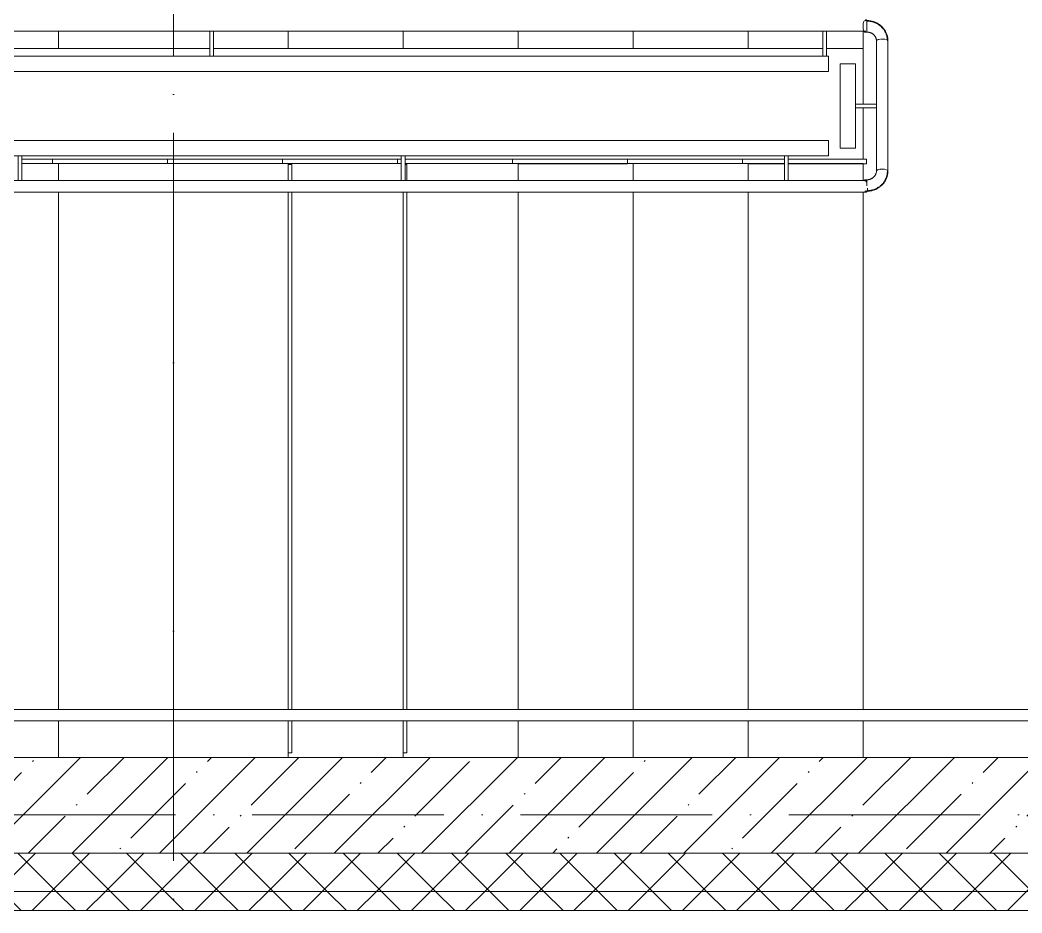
# Model space of a CAD drawing. Header units: millimetres. Extents: x -213536 to 1564669, y -45299 to 942238.
# Drawn here: x 518292 to 520907, y 424979 to 427310 of the extents above; entities that cross this region are included whole.
import ezdxf

# ---------------------------------------------------------------- set-up
doc = ezdxf.new("R2010")
doc.units = ezdxf.units.MM
doc.linetypes.add('50_200_ШТРИХ_1Т_ш5_п1_п1_', pattern=[700, 500, -100, 0, -100])
for name, color, linetype, lineweight in [('0-1', 7, 'Continuous', 5), ('0-2', 7, 'Continuous', 9), ('3) ЖБ 4м', 3, 'Continuous', 30), ('Контуры', 7, 'Continuous', 9), ('Линии подступенков', 7, 'Continuous', 9), ('Линии свеса', 7, 'Continuous', 9), ('Общие ребра', 7, 'Continuous', 9), ('Ограждение', 7, 'Continuous', 9), ('Оси-2', 7, '50_200_ШТРИХ_1Т_ш5_п1_п1_', 9), ('Стены', 7, 'Continuous', 9), ('Стены-1', 7, 'Continuous', 13), ('Штриховка разреза-1', 7, 'Continuous', 9)]:
    doc.layers.add(name, color=color, linetype=linetype, lineweight=lineweight)
doc.layers.get('0-2').off()
pattern_1 = [(45, (0, 0), (-70.71068, 70.71068), []), (135, (0, 0), (-70.71068, -70.71068), [])]

# ---------------------------------------------------------------- blocks, each defined once
blk = doc.blocks.new('Ось 3 этаж')
at = {"layer": 'Оси-2'}
for p, q in [((518692.1, 423014.8), (518692.1, 477896.8)), ((536900.4, 425235.4), (428373.3, 425235.4))]:
    blk.add_line(p, q, dxfattribs=at)
blk = doc.blocks.new('О_Элемент ограждения_Обод_Труба_ГОСТ 8645-68 - О_Элемент ограждения_Обод_Труба_ГОСТ 8645-68-30985916-АИ2_03_План отделки стен 3-го этажа _Часть 2_')
at = {"layer": 'Ограждение'}
for p, q in [((-3720, 20), (0, 20)), ((-3720, -20), (-3720, 20)), ((0, 20), (0, -20)), ((0, -20), (-3720, -20))]:
    blk.add_line(p, q, dxfattribs=at)
blk = doc.blocks.new('О_Элемент поручня_Маршевый_Труба_ГОСТ 8732-78 - О_Элемент поручня_Маршевый_Труба_ГОСТ 8732-78-V101-АИ2_03_План отделки стен 3-го этажа _Часть 2_')
at = {"layer": 'Ограждение'}
blk.add_line((-31.9, 0), (-3926, 0), dxfattribs=at)
at = {"layer": 'Ограждение', "flags": 128}
for points in [[(-3923.9, -27.3), (-3924.7, -29), (-3925.5, -29.9), (-3926.4, -29.9), (-3927.2, -29), (-3928, -27.3)], [(-3927.1, -27.6), (-3926.3, -28.4), (-3925.6, -28.4), (-3924.8, -27.6)]]:
    blk.add_lwpolyline(points, dxfattribs=at)
blk = doc.blocks.new('О_Кронштейн_Форма Г_Круг_ГОСТ 2590-2006 - О_Кронштейн_Форма Г_Круг_ГОСТ 2590-2006-31422595-АИ2_03_План отделки стен 3-го этажа _Часть 2_')
at = {"layer": 'Ограждение'}
for p, q in [((5894.2, 1665), (5894.2, 1720)), ((5904.2, 1720), (5904.2, 1665))]:
    blk.add_line(p, q, dxfattribs=at)
at = {"layer": 'Ограждение', "flags": 128}
for points in [[(5894.2, 1655), (5894.2, 1655.9), (5894.2, 1656.9), (5894.2, 1657.8), (5894.2, 1658.8), (5894.2, 1659.8), (5894.2, 1660.8), (5894.2, 1661.7), (5894.2, 1662.7), (5894.2, 1663.7), (5894.2, 1664.7), (5894.2, 1665)], [(5904.2, 1665), (5904.2, 1664), (5904.2, 1663), (5904.2, 1662), (5904.2, 1661), (5904.2, 1660), (5904.2, 1659.1), (5904.2, 1658.1), (5904.2, 1657.1), (5904.2, 1656.2), (5904.2, 1655.3)]]:
    blk.add_lwpolyline(points, dxfattribs=at)
blk = doc.blocks.new('О_Элемент поручня_Маршевый_Труба_ГОСТ 8732-78 - О_Элемент поручня_Маршевый_Труба_ГОСТ 8732-78-V102-АИ2_03_План отделки стен 3-го этажа _Часть 2_')
at = {"layer": 'Ограждение'}
for p, q in [((-9.9, 0), (-3926, 0)), ((-3926, -30), (-9.9, -30))]:
    blk.add_line(p, q, dxfattribs=at)
at = {"layer": 'Ограждение', "flags": 128}
for points in [[(-8.3, -1.5), (-9.1, -0.4), (-9.9, 0)], [(-9.9, -30), (-9.1, -29.6), (-8.3, -28.5), (-7.7, -26.7), (-7.1, -24.4), (-6.7, -21.5), (-6.5, -19.5)]]:
    blk.add_lwpolyline(points, dxfattribs=at)
blk = doc.blocks.new('О_Элемент поручня_Пристенный_Труба_ГОСТ 8732-78 - О_Элемент поручня_Пристенный_Труба_ГОСТ 8732-78-31382400-АИ2_03_План отделки стен 3-го этажа _Часть 2_')
at = {"layer": 'Ограждение'}
for p, q in [((300, 30), (-4500, 30)), ((-4500, 0), (300, 0))]:
    blk.add_line(p, q, dxfattribs=at)
blk = doc.blocks.new('О_Элемент ограждения_Обод_Труба_ГОСТ 8645-68 - О_Элемент ограждения_Обод_Труба_ГОСТ 8645-68-V270-АИ2_03_План отделки стен 3-го этажа _Часть 2_')
at = {"layer": 'Ограждение'}
for p, q in [((-220, 20), (0, 20)), ((-220, -20), (-220, 20)), ((0, 20), (0, -20)), ((0, -20), (-220, -20))]:
    blk.add_line(p, q, dxfattribs=at)
blk = doc.blocks.new('О_Элемент поручня_Торцевой_Труба_ГОСТ 8732-78 - О_Элемент поручня_Торцевой_Труба_ГОСТ 8732-78-31466544-АИ2_03_План отделки стен 3-го этажа _Часть 2_')
at = {"layer": 'Ограждение'}
for p, q in [((-4.8, 30), (-344.3, 30)), ((-344.3, 0), (-4.8, 0))]:
    blk.add_line(p, q, dxfattribs=at)
for centre, start_param, end_param in [((-344.3, 15), 6.021386, 6.283185), ((-4.8, 15), 5.759587, 6.283185), ((-4.8, 15), 5.567113, 5.713362), ((-344.3, 15), 3.141593, 4.712389), ((-344.3, 15), 5.235988, 5.497787), ((-4.8, 15), 3.141593, 3.403392), ((-4.8, 15), 5.446753, 5.497787), ((-4.8, 15), 4.712391, 4.949708), ((-4.8, 15), 4.462687, 4.712389)]:
    blk.add_ellipse(centre, major_axis=(0, 15), ratio=0.317305, start_param=start_param, end_param=end_param, dxfattribs=at)
blk = doc.blocks.new('О_Элемент поручня_Загиб_Труба_ГОСТ 8732-78 - О_Элемент поручня_Загиб_Труба_ГОСТ 8732-78-31466549-АИ2_03_План отделки стен 3-го этажа _Часть 2_')
at = {"layer": 'Ограждение'}
for p, q in [((89810, 2072.7), (89810, 2072.2)), ((89810, 2042.7), (89810, 2072.7)), ((89810, 2043.2), (89810, 2042.7))]:
    blk.add_line(p, q, dxfattribs=at)
at = {"layer": 'Ограждение', "flags": 128}
for points in [[(89865, 2019.8), (89865, 2021.9), (89864.8, 2024.1), (89864.6, 2026.2), (89864.3, 2028.3), (89863.9, 2030.4), (89863.4, 2032.5), (89862.8, 2034.6), (89862.1, 2036.6), (89861.4, 2038.7), (89860.5, 2040.6), (89859.6, 2042.6), (89858.6, 2044.5), (89857.6, 2046.4), (89856.4, 2048.2), (89855.2, 2050), (89853.9, 2051.7), (89852.5, 2053.3), (89851.1, 2055), (89849.6, 2056.5), (89848, 2058), (89846.4, 2059.4), (89844.7, 2060.8), (89843, 2062.1), (89841.2, 2063.3), (89839.4, 2064.5), (89837.5, 2065.6), (89835.6, 2066.6), (89833.7, 2067.5), (89831.7, 2068.4), (89829.7, 2069.2), (89827.6, 2069.9), (89825.6, 2070.5), (89823.5, 2071.1), (89821.4, 2071.6), (89819.2, 2071.9), (89817.1, 2072.3), (89814.9, 2072.5), (89812.8, 2072.6), (89810.6, 2072.7), (89810, 2072.7)], [(89863.5, 2019.8), (89863.5, 2021.8), (89863.3, 2023.9), (89863.1, 2026), (89862.8, 2028.1), (89862.4, 2030.1), (89861.9, 2032.1), (89861.4, 2034.2), (89860.7, 2036.1), (89860, 2038.1), (89859.2, 2040), (89858.3, 2041.9), (89857.3, 2043.8), (89856.3, 2045.6), (89855.2, 2047.4), (89854, 2049.1), (89852.7, 2050.7), (89851.4, 2052.4), (89850, 2053.9), (89848.5, 2055.4), (89847, 2056.9), (89845.4, 2058.3), (89843.8, 2059.6), (89842.1, 2060.9), (89840.4, 2062.1), (89838.6, 2063.2), (89836.8, 2064.3), (89835, 2065.3), (89833.1, 2066.2), (89831.1, 2067), (89829.2, 2067.8), (89827.2, 2068.5), (89825.2, 2069.1), (89823.1, 2069.6), (89821.1, 2070.1), (89819, 2070.5), (89816.9, 2070.8), (89814.8, 2071), (89812.7, 2071.1), (89810.6, 2071.2), (89810, 2071.2)], [(89810, 2042.7), (89811, 2042.7), (89812.1, 2042.6), (89813.1, 2042.5), (89814.1, 2042.4), (89815.1, 2042.2), (89816.1, 2042), (89817.1, 2041.7), (89818.1, 2041.5), (89819, 2041.1), (89820, 2040.8), (89820.9, 2040.4), (89821.8, 2040), (89822.7, 2039.5), (89823.6, 2039), (89824.4, 2038.5), (89825.2, 2037.9), (89826, 2037.4), (89826.8, 2036.7), (89827.5, 2036.1), (89828.2, 2035.5), (89828.9, 2034.8), (89829.5, 2034.1), (89830.1, 2033.3), (89830.7, 2032.6), (89831.2, 2031.8), (89831.7, 2031.1), (89832.2, 2030.3), (89832.6, 2029.5), (89833, 2028.6), (89833.4, 2027.8), (89833.7, 2027), (89834, 2026.1), (89834.3, 2025.3), (89834.5, 2024.4), (89834.7, 2023.5), (89834.8, 2022.6), (89834.9, 2021.8), (89835, 2020.9), (89835, 2020), (89835, 2019.8)]]:
    blk.add_lwpolyline(points, dxfattribs=at)
at = {"layer": 'Ограждение'}
for start_param, end_param in [(2.991058, 3.141593), (1.902818, 2.517638), (1.570798, 1.807508), (1.071633, 1.570798), (0.322886, 0.957006), (0, 0.161443)]:
    blk.add_ellipse((89850, 2019.8), major_axis=(15, 0), ratio=0.317305, start_param=start_param, end_param=end_param, dxfattribs=at)
blk = doc.blocks.new('О_Элемент поручня_Загиб_Труба_ГОСТ 8732-78 - О_Элемент поручня_Загиб_Труба_ГОСТ 8732-78-31137301-АИ2_03_План отделки стен 3-го этажа _Часть 2_')
at = {"layer": 'Ограждение'}
for p, q in [((89810, 1657.3), (89810, 1657.3)), ((89810, 1641.6), (89810, 1657))]:
    blk.add_line(p, q, dxfattribs=at)
at = {"layer": 'Ограждение', "flags": 128}
for points in [[(89810, 1627.3), (89812.2, 1627.3), (89814.3, 1627.5), (89816.5, 1627.7), (89818.6, 1628), (89820.8, 1628.3), (89822.9, 1628.8), (89825, 1629.3), (89827.1, 1629.9), (89829.1, 1630.6), (89831.2, 1631.4), (89833.2, 1632.2), (89835.1, 1633.1), (89837, 1634.1), (89838.9, 1635.2), (89840.7, 1636.3), (89842.5, 1637.6), (89844.3, 1638.8), (89846, 1640.2), (89847.6, 1641.6), (89849.2, 1643.1), (89850.7, 1644.6), (89852.1, 1646.2), (89853.5, 1647.9), (89854.8, 1649.6), (89856.1, 1651.3), (89857.3, 1653.1), (89858.3, 1655), (89859.4, 1656.9), (89860.3, 1658.8), (89861.2, 1660.8), (89861.9, 1662.8), (89862.6, 1664.9), (89863.2, 1666.9), (89863.7, 1669), (89864.2, 1671.1), (89864.5, 1673.2), (89864.8, 1675.4), (89864.9, 1677.5), (89865, 1679.7), (89865, 1680.2)], [(89835, 1680.2), (89835, 1679.4), (89834.9, 1678.5), (89834.8, 1677.6), (89834.7, 1676.7), (89834.5, 1675.8), (89834.3, 1675), (89834.1, 1674.1), (89833.8, 1673.3), (89833.5, 1672.4), (89833.1, 1671.6), (89832.8, 1670.8), (89832.3, 1669.9), (89831.9, 1669.1), (89831.4, 1668.4), (89830.8, 1667.6), (89830.3, 1666.9), (89829.7, 1666.1), (89829.1, 1665.4), (89828.4, 1664.7), (89827.7, 1664.1), (89827, 1663.4), (89826.2, 1662.8), (89825.5, 1662.2), (89824.6, 1661.7), (89823.8, 1661.1), (89823, 1660.6), (89822.1, 1660.2), (89821.2, 1659.7), (89820.2, 1659.3), (89819.3, 1659), (89818.3, 1658.6), (89817.4, 1658.3), (89816.4, 1658.1), (89815.4, 1657.8), (89814.4, 1657.7), (89813.4, 1657.5), (89812.3, 1657.4), (89811.3, 1657.3), (89810.3, 1657.3), (89810, 1657.3)], [(89810, 1628.8), (89812.1, 1628.8), (89814.2, 1629), (89816.3, 1629.2), (89818.4, 1629.4), (89820.5, 1629.8), (89822.6, 1630.2), (89824.6, 1630.8), (89826.6, 1631.4), (89828.6, 1632), (89830.6, 1632.8), (89832.5, 1633.6), (89834.4, 1634.5), (89836.3, 1635.5), (89838.1, 1636.5), (89839.9, 1637.6), (89841.7, 1638.8), (89843.4, 1640), (89845, 1641.3), (89846.6, 1642.7), (89848.1, 1644.2), (89849.6, 1645.6), (89851, 1647.2), (89852.4, 1648.8), (89853.6, 1650.5), (89854.8, 1652.2), (89856, 1653.9), (89857, 1655.7), (89858, 1657.6), (89858.9, 1659.5), (89859.8, 1661.4), (89860.5, 1663.3), (89861.2, 1665.3), (89861.8, 1667.3), (89862.3, 1669.3), (89862.7, 1671.4), (89863, 1673.4), (89863.3, 1675.5), (89863.4, 1677.6), (89863.5, 1679.7), (89863.5, 1680.2)]]:
    blk.add_lwpolyline(points, dxfattribs=at)
at = {"layer": 'Ограждение'}
for start_param, end_param in [(2.692794, 2.917193), (2.468394, 2.62707), (2.243995, 2.30525), (1.833599, 2.019595), (1.570796, 1.795196), (0, 1.570796)]:
    blk.add_ellipse((89850, 1680.2), major_axis=(15, 0), ratio=0.317305, start_param=start_param, end_param=end_param, dxfattribs=at)
blk = doc.blocks.new('О_Элемент поручня_Площадочный_Одноуровневый_ГОСТ 8732-78 - О_Элемент поручня_Площадочный_Одноуровневый_ГОСТ 8732-78 2-31228188-АИ2_03_План отделки стен 3-го этажа _Часть 2_')
at = {"layer": 'Ограждение'}
for p, q in [((4.9, 40), (0, 40)), ((0, 21.1), (0, 22.6)), ((0, 17.5), (0, 18.8)), ((0, 14.4), (0, 16.7)), ((0, 12), (0, 13.7)), ((0, 10), (4.9, 10))]:
    blk.add_line(p, q, dxfattribs=at)
at = {"layer": 'Ограждение', "flags": 128}
for points in [[(4.9, 10), (3.8, 10.4), (2.8, 11.5), (1.9, 13.3), (1.1, 15.6), (0.5, 18.5), (0.1, 21.7), (0, 24.1)], [(1.8, 15.5), (2.4, 13.9), (3.4, 12.4), (4.4, 11.6), (5.5, 11.6), (6.5, 12.4)], [(7.1, 11.5), (6.1, 10.4), (4.9, 10)]]:
    blk.add_lwpolyline(points, dxfattribs=at)
blk = doc.blocks.new('О_Элемент поручня_Площадочный_Одноуровневый_ГОСТ 8732-78 - О_Элемент поручня_Площадочный_Одноуровневый_ГОСТ 8732-78 2-31466550-АИ2_03_План отделки стен 3-го этажа _Часть 2_')
at = {"layer": 'Ограждение'}
for p, q in [((9.9, 40), (4.9, 40)), ((6.7, 39), (5.5, 39.9)), ((9.9, 39.5), (9.9, 25)), ((4.9, 10), (6.1, 10.4)), ((4.9, 10), (9.9, 10)), ((9.9, 25), (9.9, 10.5))]:
    blk.add_line(p, q, dxfattribs=at)
at = {"layer": 'Ограждение', "flags": 128}
for points in [[(3.2, 39), (2.1, 37.3), (1.2, 34.9), (0.6, 32), (0.1, 28.6), (0, 25)], [(0, 25), (0.1, 21.7), (0.5, 18.5), (1.1, 15.6), (1.9, 13.3), (2.8, 11.5), (3.8, 10.4), (4.9, 10)]]:
    blk.add_lwpolyline(points, dxfattribs=at)
blk = doc.blocks.new('О_Кронштейн_Форма Г_Круг_ГОСТ 2590-2006 - О_Кронштейн_Форма Г_Круг_ГОСТ 2590-2006-31228197-АИ2_03_План отделки стен 3-го этажа _Часть 2_')
at = {"layer": 'Ограждение'}
for p, q in [((89825, 1855), (89780, 1855)), ((89780, 1845), (89825, 1845))]:
    blk.add_line(p, q, dxfattribs=at)
at = {"layer": 'Ограждение', "flags": 128}
for points in [[(89825, 1855), (89826, 1855), (89827, 1855), (89828, 1855), (89829, 1855), (89830, 1855), (89830.9, 1855), (89831.9, 1855), (89832.9, 1855), (89833.8, 1855), (89834.7, 1855)], [(89835, 1845), (89834.1, 1845), (89833.1, 1845), (89832.2, 1845), (89831.2, 1845), (89830.2, 1845), (89829.2, 1845), (89828.3, 1845), (89827.3, 1845), (89826.3, 1845), (89825.3, 1845), (89825, 1845)]]:
    blk.add_lwpolyline(points, dxfattribs=at)
blk = doc.blocks.new('0125-Р-ОО-Ш2-АР-о_23_10_2024_rvt-1-АИ2_03_План отделки стен 3-го этажа _Часть 2_')
at = {"layer": 'Штриховка разреза-1'}
h = blk.add_hatch(dxfattribs=at)
h.set_pattern_fill('FP_2', color=256, style=0, pattern_type=2)
h.set_pattern_definition([(45, (0, 0), (-114.04925, 114.04925), []), (45, (114.05, 0), (-114.04925, 114.04925), [201.612, -40.322, 3.353, -36.97])])
h.paths.add_polyline_path([(91350, -100), (91350, 150), (84750, 150), (84750, -100), (91005, -100)], flags=0)
h = blk.add_hatch(dxfattribs=at)
h.set_pattern_fill('FP_81', color=256, style=0, pattern_type=2)
h.set_pattern_definition(pattern_1)
h.paths.add_polyline_path([(102188.9, -200), (103600, -200), (103600, -100), (94575, -100), (94575, -106), (94500, -106), (94500, -200), (98460.9, -200)], flags=0)
h.paths.add_polyline_path([(91850, -200), (92700, -200), (92700, -106), (92625, -106), (92625, -100), (84750, -100), (84750, -200), (91350, -200)], flags=0)
h.paths.add_polyline_path([(83549.1, -200), (83750, -200), (83750, -100), (82625, -100), (82625, -106), (82550, -106), (82550, -200), (82617.1, -200)], flags=0)
h.paths.add_polyline_path([(80675, -200), (80750, -200), (80750, -106), (80675, -106), (80675, -100), (79625, -100), (79625, -106), (79550, -106), (79550, -200), (79821.1, -200)], flags=0)
h.paths.add_polyline_path([(77750, -200), (77750, -100), (76625, -100), (76625, -106), (76550, -106), (76550, -200), (77250, -200)], flags=0)
h.paths.add_polyline_path([(73425, -200), (74750, -200), (74750, -100), (73425, -100), (73425, -106), (73350, -106), (73350, -200), (73356, -200)], flags=0)
h.paths.add_polyline_path([(70350, -200), (71550, -200), (71550, -106), (71475, -106), (71475, -100), (70425, -100), (70425, -106), (70350, -106)], flags=0)
h.paths.add_polyline_path([(67356, -200), (68550, -200), (68550, -100), (67425, -100), (67425, -106), (67350, -106), (67350, -200)], flags=0)
h.paths.add_polyline_path([(64909.2, -200), (65550, -200), (65550, -106), (65475, -106), (65475, -100), (64425, -100), (64425, -106), (64350, -106), (64350, -200)], flags=0)
h.paths.add_polyline_path([(62200, -200), (62550, -200), (62550, -106), (62475, -106), (62475, -100), (61425, -100), (61425, -106), (61350, -106), (61350, -200), (62113.2, -200)], flags=0)
h.paths.add_polyline_path([(59550, -200), (59550, -106), (59475, -106), (59475, -100), (58425, -100), (58425, -106), (58350, -106), (58350, -200), (59317.3, -200)], flags=0)
h.paths.add_polyline_path([(56521.3, -200), (56550, -200), (56550, -106), (56475, -106), (56475, -100), (55425, -100), (55425, -106), (55350, -106), (55350, -200), (55589.3, -200)], flags=0)
h.paths.add_polyline_path([(52350, -200), (53550, -200), (53550, -106), (53475, -106), (53475, -100), (52425, -100), (52425, -106), (52350, -106)], flags=0)
h.paths.add_polyline_path([(47475, -200), (47550, -200), (47550, -106), (47475, -106), (47475, -100), (46425, -100), (46425, -106), (46350, -106), (46350, -200), (47201.4, -200)], flags=0)
h.paths.add_polyline_path([(44405.4, -200), (44550, -200), (44550, -106), (44475, -106), (44475, -100), (43425, -100), (43425, -106), (43350, -106), (43350, -200), (43473.4, -200)], flags=0)
h.paths.add_polyline_path([(41550, -200), (41550, -106), (41475, -105.4), (41475, -100), (40150, -100), (40150, -200), (41544, -200)], flags=0)
h.paths.add_polyline_path([(38350, -200), (38350, -106), (38275, -106), (38275, -100), (37150, -100), (37150, -200), (37881.4, -200)], flags=0)
h.paths.add_polyline_path([(34153.5, -200), (35350, -200), (35350, -106), (35275, -106), (35275, -100), (34225, -100), (34225, -106), (34150, -106), (34150, -200)], flags=0)
h.paths.add_polyline_path([(32275, -200), (32350, -200), (32350, -106), (32275, -106), (32275, -100), (31150, -100), (31150, -200), (31650, -200)], flags=0)
h.paths.add_polyline_path([(28650, -200), (29350, -200), (29350, -106), (29275, -106), (29275, -100), (28150, -100), (28150, -200), (28561.5, -200)], flags=0)
h.paths.add_polyline_path([(25299.5, -200), (26350, -200), (26350, -106), (26275, -106), (26275, -100), (25225, -100), (25225, -106), (25150, -106), (25150, -200), (25225, -200)], flags=0)
h.paths.add_polyline_path([(17350, -200), (17350, -106), (17275, -106), (17275, -100), (16225, -100), (16225, -106), (16150, -106), (16150, -200), (17250, -200)], flags=0)
h.paths.add_polyline_path([(15150, -200), (15150, -106), (15075, -106), (15075, -100), (9825, -100), (9825, -106), (9750, -106), (9750, -200), (14581.6, -200)], flags=0)
h.paths.add_polyline_path([(8057.7, -200), (8750, -200), (8750, -106), (8675, -106), (8675, -100), (-100, -100), (-100, -200), (7125.7, -200)], flags=0)
h = blk.add_hatch(dxfattribs=at)
h.set_pattern_fill('FP_81', color=256, style=0, pattern_type=2)
h.set_pattern_definition(pattern_1)
h.paths.add_polyline_path([(103120.9, -250), (103700, -250), (103700, -200), (94500, -200), (94500, -250), (102188.9, -250)], flags=0)
h.paths.add_polyline_path([(92700, -250), (92700, -200), (84750, -200), (84750, -250), (91937, -250)], flags=0)
h.paths.add_polyline_path([(83549.1, -250), (83750, -250), (83750, -200), (82550, -200), (82550, -250), (82617.1, -250)], flags=0)
h.paths.add_polyline_path([(79821.1, -250), (80750, -250), (80750, -200), (79550, -200), (79550, -250)], flags=0)
h.paths.add_polyline_path([(77750, -250), (77750, -200), (76550, -200), (76550, -250), (77025.1, -250)], flags=0)
h.paths.add_polyline_path([(74229.1, -250), (74750, -250), (74750, -200), (73350, -200), (73350, -250)], flags=0)
h.paths.add_polyline_path([(70501.2, -250), (71550, -250), (71550, -200), (70350, -200), (70350, -250)], flags=0)
h.paths.add_polyline_path([(68550, -250), (68550, -200), (67350, -200), (67350, -250), (67705.2, -250)], flags=0)
h.paths.add_polyline_path([(64909.2, -250), (65550, -250), (65550, -200), (64350, -200), (64350, -250)], flags=0)
h.paths.add_polyline_path([(62550, -250), (62550, -200), (61350, -200), (61350, -250), (62113.2, -250)], flags=0)
h.paths.add_polyline_path([(59317.3, -250), (59550, -250), (59550, -200), (58350, -200), (58350, -250)], flags=0)
h.paths.add_polyline_path([(56521.3, -250), (56550, -250), (56550, -200), (55350, -200), (55350, -250), (55589.3, -250)], flags=0)
h.paths.add_polyline_path([(53550, -250), (53550, -200), (52350, -200), (52350, -250), (52793.3, -250)], flags=0)
h.paths.add_polyline_path([(46735.4, -250), (47550, -250), (47550, -200), (46350, -200), (46350, -250)], flags=0)
h.paths.add_polyline_path([(44550, -250), (44550, -200), (43350, -200), (43350, -250), (44405.4, -250)], flags=0)
h.paths.add_polyline_path([(41550, -250), (41550, -200), (40150, -200), (40150, -250), (40677.4, -250)], flags=0)
h.paths.add_polyline_path([(37881.4, -250), (38350, -250), (38350, -200), (37150, -200), (37150, -250), (37415.4, -250)], flags=0)
h.paths.add_polyline_path([(35085.5, -250), (35350, -250), (35350, -200), (34150, -200), (34150, -250), (34153.5, -250)], flags=0)
h.paths.add_polyline_path([(32350, -250), (32350, -200), (31150, -200), (31150, -250), (31357.5, -250)], flags=0)
h.paths.add_polyline_path([(28561.5, -250), (29350, -250), (29350, -200), (28150, -200), (28150, -250)], flags=0)
h.paths.add_polyline_path([(25765.5, -250), (26350, -250), (26350, -200), (25150, -200), (25150, -250), (25299.5, -250)], flags=0)
h.paths.add_polyline_path([(17350, -250), (17350, -200), (16150, -200), (16150, -250), (16445.6, -250)], flags=0)
h.paths.add_polyline_path([(14581.6, -250), (15150, -250), (15150, -200), (9750, -200), (9750, -250), (12717.6, -250)], flags=0)
h.paths.add_polyline_path([(8057.7, -250), (8750, -250), (8750, -200), (-200, -200), (-200, -250), (7125.7, -250)], flags=0)
at = {"layer": 'Контуры'}
for p, q in [((89800, 2045), (89800, 2000)), ((87400, 2000), (87700, 2000)), ((87700, 2000), (88000, 2000)), ((88000, 2000), (88095.4, 2000)), ((88104.8, 2000), (88300, 2000)), ((88300, 2000), (88600, 2000)), ((88600, 2000), (88900, 2000)), ((88900, 2000), (89200, 2000)), ((89200, 2000), (89500, 2000)), ((89500, 2000), (89695.4, 2000)), ((89704.8, 2000), (89800, 2000)), ((89800, 2000), (89800, 1854.6)), ((89800, 1845.2), (89800, 1711)), ((87700, 1700), (87604.6, 1700)), ((88000, 1700), (87700, 1700)), ((88300, 1700), (88000, 1700)), ((88595.2, 1700), (88300, 1700)), ((88900, 1700), (88604.6, 1700)), ((89200, 1700), (88900, 1700)), ((89500, 1700), (89200, 1700)), ((89595.2, 1700), (89500, 1700)), ((89800, 1700), (89604.6, 1700)), ((89800, 1655), (89800, 1700)), ((89800, 275), (89800, 1625)), ((89800, 150), (89800, 245))]:
    blk.add_line(p, q, dxfattribs=at)
at = {"layer": 'Линии подступенков'}
for p, q in [((87700, 2045.4), (87700, 2000)), ((88000, 2045.4), (88000, 2000)), ((88300, 2045.4), (88300, 2000)), ((88600, 2045.1), (88600, 2000)), ((88900, 2045.1), (88900, 2000)), ((89200, 2045.1), (89200, 2000)), ((89500, 2045), (89500, 2000)), ((89800, 2045), (89800, 2000)), ((87700, 1654.6), (87700, 1700)), ((88000, 1654.6), (88000, 1700)), ((88300, 1654.6), (88300, 1700)), ((88900, 1655), (88900, 1700)), ((89200, 1655), (89200, 1700)), ((89500, 1655), (89500, 1700)), ((89800, 1655), (89800, 1700)), ((87700, 275), (87700, 1625.2)), ((88000, 275), (88000, 1625.3)), ((88300, 275), (88300, 1625.3)), ((88600, 275), (88600, 1625)), ((88900, 275), (88900, 1625)), ((89200, 275), (89200, 1625)), ((89500, 275), (89500, 1625)), ((89800, 275), (89800, 1625)), ((87700, 150), (87700, 245)), ((88000, 150), (88000, 245)), ((88300, 150), (88300, 245)), ((88600, 150), (88600, 245)), ((88900, 150), (88900, 245)), ((89200, 150), (89200, 245)), ((89500, 150), (89500, 245)), ((89800, 150), (89800, 245))]:
    blk.add_line(p, q, dxfattribs=at)
at = {"layer": 'Линии свеса'}
for p, q in [((87700, 2045.4), (87700, 2000)), ((88000, 2045.4), (88000, 2000)), ((88300, 2045.4), (88300, 2000)), ((88600, 2045.1), (88600, 2000)), ((88900, 2045.1), (88900, 2000)), ((89200, 2045.1), (89200, 2000)), ((89500, 2045), (89500, 2000)), ((87700, 1654.6), (87700, 1700)), ((88000, 1654.6), (88000, 1700)), ((88300, 1654.6), (88300, 1700)), ((88900, 1655), (88900, 1700)), ((89200, 1655), (89200, 1700)), ((89500, 1655), (89500, 1700)), ((87700, 275), (87700, 1625.2)), ((88000, 275), (88000, 1625.3)), ((88300, 275), (88300, 1625.3)), ((88600, 275), (88600, 1625)), ((88900, 275), (88900, 1625)), ((89200, 275), (89200, 1625)), ((89500, 275), (89500, 1625)), ((87700, 150), (87700, 245)), ((88000, 150), (88000, 245)), ((88300, 150), (88300, 245)), ((88600, 150), (88600, 245)), ((88900, 150), (88900, 245)), ((89200, 150), (89200, 245)), ((89500, 150), (89500, 245))]:
    blk.add_line(p, q, dxfattribs=at)
at = {"layer": 'Общие ребра'}
for p, q in [((91350, -100), (84750, -100)), ((84750, -100), (91350, -100)), ((84750, -200), (92700, -200)), ((84750, -250), (92700, -250))]:
    blk.add_line(p, q, dxfattribs=at)
at = {"layer": 'Стены-1'}
blk.add_line((91350, 150), (84750, 150), dxfattribs=at)
at = {"layer": '0-2'}
for name, p, rotation in [('О_Элемент поручня_Маршевый_Труба_ГОСТ 8732-78 - О_Элемент поручня_Маршевый_Труба_ГОСТ 8732-78-V101-АИ2_03_План отделки стен 3-го этажа _Часть 2_', (85881.6, 2045), 180), ('О_Кронштейн_Форма Г_Круг_ГОСТ 2590-2006 - О_Кронштейн_Форма Г_Круг_ГОСТ 2590-2006-31422595-АИ2_03_План отделки стен 3-го этажа _Часть 2_', (93999.2, 3700), 180), ('О_Кронштейн_Форма Г_Круг_ГОСТ 2590-2006 - О_Кронштейн_Форма Г_Круг_ГОСТ 2590-2006-31422595-АИ2_03_План отделки стен 3-го этажа _Часть 2_', (95599.2, 3700), 180), ('О_Элемент поручня_Торцевой_Труба_ГОСТ 8732-78 - О_Элемент поручня_Торцевой_Труба_ГОСТ 8732-78-31466544-АИ2_03_План отделки стен 3-го этажа _Часть 2_', (89865, 2024.5), 89.99999999999933), ('О_Элемент ограждения_Обод_Труба_ГОСТ 8645-68 - О_Элемент ограждения_Обод_Труба_ГОСТ 8645-68-30985916-АИ2_03_План отделки стен 3-го этажа _Часть 2_', (85990, 1960), 180), ('О_Элемент ограждения_Обод_Труба_ГОСТ 8645-68 - О_Элемент ограждения_Обод_Труба_ГОСТ 8645-68-V270-АИ2_03_План отделки стен 3-го этажа _Часть 2_', (89760, 1960), 89.99999999999972), ('О_Элемент поручня_Площадочный_Одноуровневый_ГОСТ 8732-78 - О_Элемент поручня_Площадочный_Одноуровневый_ГОСТ 8732-78 2-31228188-АИ2_03_План отделки стен 3-го этажа _Часть 2_', (89810, 1667.3), 180)]:
    blk.add_blockref(name, p, dxfattribs=dict(at, rotation=rotation))
for name, p in [('О_Элемент поручня_Площадочный_Одноуровневый_ГОСТ 8732-78 - О_Элемент поручня_Площадочный_Одноуровневый_ГОСТ 8732-78 2-31466550-АИ2_03_План отделки стен 3-го этажа _Часть 2_', (89800.1, 2032.7)), ('О_Элемент поручня_Загиб_Труба_ГОСТ 8732-78 - О_Элемент поручня_Загиб_Труба_ГОСТ 8732-78-31466549-АИ2_03_План отделки стен 3-го этажа _Часть 2_', (0, 0)), ('О_Кронштейн_Форма Г_Круг_ГОСТ 2590-2006 - О_Кронштейн_Форма Г_Круг_ГОСТ 2590-2006-31228197-АИ2_03_План отделки стен 3-го этажа _Часть 2_', (0, 0)), ('О_Элемент ограждения_Обод_Труба_ГОСТ 8645-68 - О_Элемент ограждения_Обод_Труба_ГОСТ 8645-68-30985916-АИ2_03_План отделки стен 3-го этажа _Часть 2_', (89710, 1740)), ('О_Кронштейн_Форма Г_Круг_ГОСТ 2590-2006 - О_Кронштейн_Форма Г_Круг_ГОСТ 2590-2006-31422595-АИ2_03_План отделки стен 3-го этажа _Часть 2_', (81700.8, 0)), ('О_Кронштейн_Форма Г_Круг_ГОСТ 2590-2006 - О_Кронштейн_Форма Г_Круг_ГОСТ 2590-2006-31422595-АИ2_03_План отделки стен 3-го этажа _Часть 2_', (82700.8, 0)), ('О_Кронштейн_Форма Г_Круг_ГОСТ 2590-2006 - О_Кронштейн_Форма Г_Круг_ГОСТ 2590-2006-31422595-АИ2_03_План отделки стен 3-го этажа _Часть 2_', (83700.8, 0)), ('О_Элемент поручня_Загиб_Труба_ГОСТ 8732-78 - О_Элемент поручня_Загиб_Труба_ГОСТ 8732-78-31137301-АИ2_03_План отделки стен 3-го этажа _Часть 2_', (0, 0)), ('О_Элемент поручня_Маршевый_Труба_ГОСТ 8732-78 - О_Элемент поручня_Маршевый_Труба_ГОСТ 8732-78-V102-АИ2_03_План отделки стен 3-го этажа _Часть 2_', (89818.4, 1655)), ('О_Элемент поручня_Пристенный_Труба_ГОСТ 8732-78 - О_Элемент поручня_Пристенный_Труба_ГОСТ 8732-78-31382400-АИ2_03_План отделки стен 3-го этажа _Часть 2_', (90100, 245))]:
    blk.add_blockref(name, p, dxfattribs=at)
blk = doc.blocks.new('3этНиз')
at = {"layer": 'Стены'}
for p, q in [((518296.8, 426946.4), (519287.3, 426946.4)), ((518377.1, 426935.4), (518377.1, 426946.4)), ((518677.1, 426935.4), (518677.1, 426946.4)), ((518977.1, 426935.4), (518977.1, 426946.4)), ((518992.1, 426890.1), (518992.1, 426932.9)), ((518992.1, 426932.9), (519001.1, 426932.9)), ((519001.1, 426932.9), (519001.1, 426890.1)), ((519277.1, 426935.4), (519277.1, 426946.4)), ((519296.7, 426932.9), (519301.1, 426932.9)), ((519296.8, 426946.4), (520287.3, 426946.4)), ((519301.1, 426932.9), (519301.1, 426890.4)), ((519577.1, 426935.4), (519577.1, 426946.4)), ((519877.1, 426934.4), (519592.1, 426934.4)), ((519877.1, 426934.4), (519877.1, 426946.4)), ((520177.1, 426935.4), (520177.1, 426946.4)), ((520287.3, 426934.4), (520192.1, 426934.4)), ((520501.1, 426934.4), (520296.7, 426934.4)), ((520296.8, 426946.4), (520501.1, 426946.4)), ((520501.1, 426946.4), (520501.1, 426934.4)), ((518992.1, 425510.4), (518992.1, 426860.7)), ((519001.1, 426860.7), (519001.1, 425510.4)), ((519292.1, 425510.4), (519292.1, 426860.5)), ((519301.1, 426860.5), (519301.1, 425510.4)), ((518992.1, 425397.4), (518992.1, 425480.4)), ((519001.1, 425480.4), (519001.1, 425397.4)), ((519292.1, 425397.4), (519292.1, 425480.4)), ((519301.1, 425480.4), (519301.1, 425397.4)), ((518992.1, 425397.4), (519001.1, 425397.4)), ((519292.1, 425397.4), (519301.1, 425397.4))]:
    blk.add_line(p, q, dxfattribs=at)
at = {"layer": '0-1'}
blk.add_blockref('0125-Р-ОО-Ш2-АР-о_23_10_2024_rvt-1-АИ2_03_План отделки стен 3-го этажа _Часть 2_', (430692.1, 425235.4), dxfattribs=at)

msp = doc.modelspace()

# ---------------------------------------------------------------- block references
at = {"color": 5, "lineweight": 30}
msp.add_blockref('Ось 3 этаж', (0, 0), dxfattribs=at)
at = {"layer": '3) ЖБ 4м'}
msp.add_blockref('3этНиз', (0, 0), dxfattribs=at)

doc.saveas('drawing.dxf')
